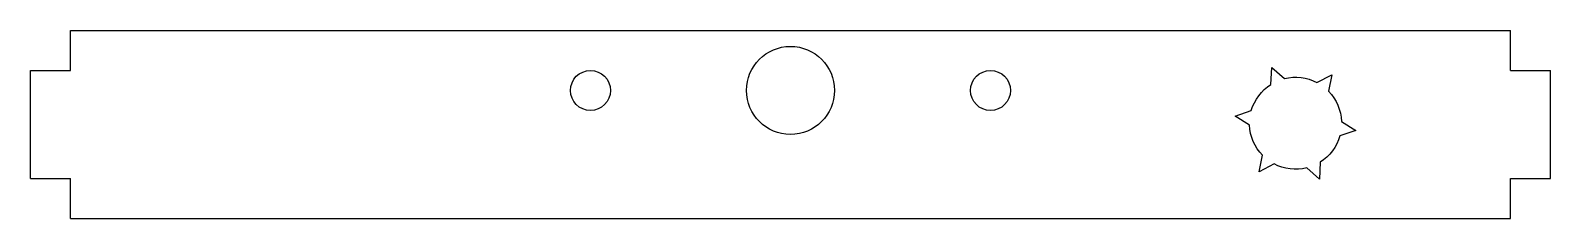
# Model space of a CAD drawing. Header units: millimetres. Extents: x 43 to 423, y 49 to 96.
import ezdxf

# ---------------------------------------------------------------- set-up
doc = ezdxf.new("R2010")
doc.units = ezdxf.units.MM
doc.layers.add('VISIBLE', color=7, linetype='Continuous')

msp = doc.modelspace()

# ---------------------------------------------------------------- linework, layer by layer
msp.add_lwpolyline([(354.09, 62.58), (350.35, 60.6), (351.19, 64.74, -0.184519), (347.96, 72.29), (344.39, 74.55), (348.4, 75.9, -0.184519), (353.32, 82.47), (353.49, 86.69), (356.66, 83.9, -0.184519), (364.81, 82.92), (368.55, 84.88), (367.72, 80.74, -0.184519), (370.95, 73.19), (374.52, 70.93), (370.51, 69.58, -0.184519), (365.59, 63.01), (365.42, 58.79), (362.25, 61.59, -0.185903), (354.09, 62.58, -0.00784)], format="xyb", close=True)
at = {"layer": 'VISIBLE'}
for p, q in [((53.21, 95.94), (413.21, 95.94)), ((53.21, 85.94), (53.21, 95.94)), ((413.21, 85.94), (413.21, 95.94)), ((43.21, 85.94), (53.21, 85.94)), ((43.21, 58.94), (43.21, 85.94)), ((413.21, 85.94), (423.21, 85.94)), ((423.21, 58.94), (423.21, 85.94)), ((43.21, 58.94), (53.21, 58.94)), ((53.21, 48.94), (53.21, 58.94)), ((413.21, 48.94), (413.21, 58.94)), ((413.21, 58.94), (423.21, 58.94)), ((53.21, 48.94), (413.21, 48.94))]:
    msp.add_line(p, q, dxfattribs=at)
for centre, radius in [((233.21, 80.94), 11), ((183.21, 80.94), 5), ((283.21, 80.94), 5)]:
    msp.add_circle(centre, radius, dxfattribs=at)

doc.saveas('drawing.dxf')
